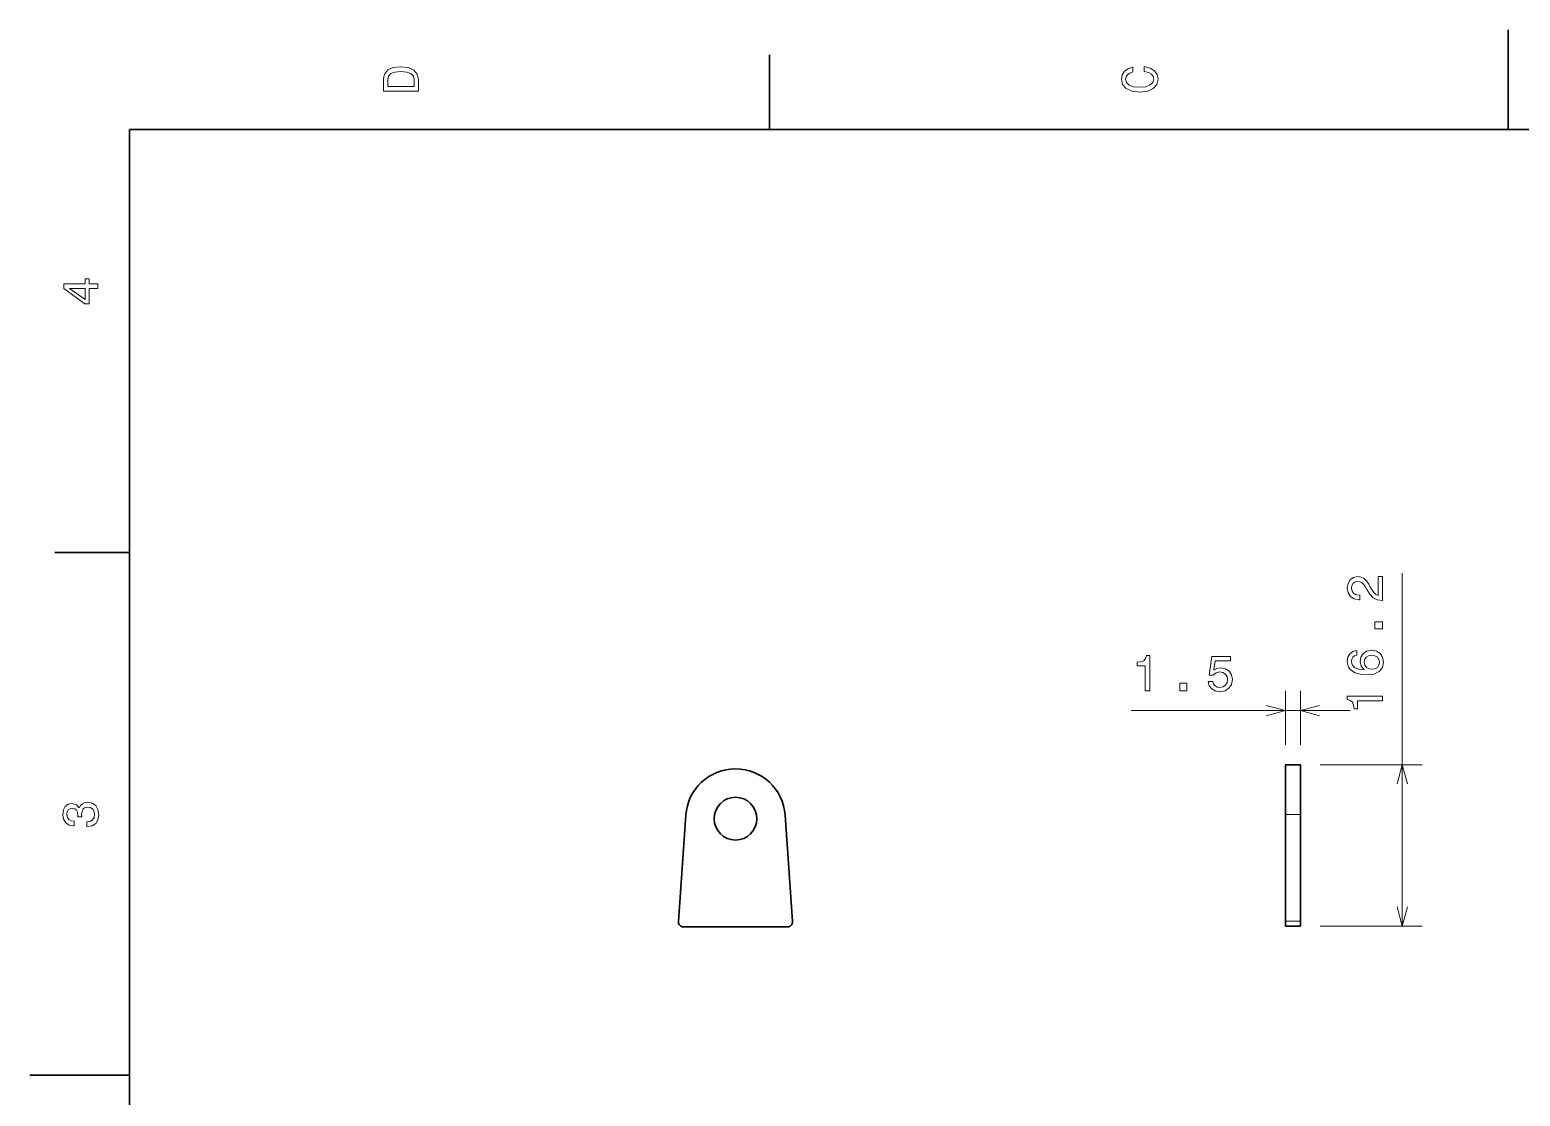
# Model space of a CAD drawing. Extents: x 0 to 297, y 0 to 210.
# Drawn here: x 0 to 149.7, y 102.9 to 210 of the extents above; entities that cross this region are included whole.
import ezdxf

# ---------------------------------------------------------------- set-up
doc = ezdxf.new("R2010")
doc.units = 0

msp = doc.modelspace()

# ---------------------------------------------------------------- linework, layer by layer
at = {"color": 7, "lineweight": 35, "ltscale": 0.25}
for p, q in [((148.5, 200), (148.5, 210)), ((10, 105), (0, 105))]:
    msp.add_line(p, q, dxfattribs=at)
at = {"color": 7, "lineweight": 35, "ltscale": 0.1875}
for p, q in [((74.300003, 200), (74.300003, 207.5)), ((10, 157.5), (2.5, 157.5))]:
    msp.add_line(p, q, dxfattribs=at)
at = {"color": 7, "lineweight": 35}
for p, q in [((287, 200), (10, 200)), ((10, 200), (10, 10))]:
    msp.add_line(p, q, dxfattribs=at)
at = {"color": 7, "lineweight": 13}
for p, q in [((137.86084, 119.989014), (137.86084, 155.431641)), ((110.61528, 141.625488), (132.623352, 141.625488))]:
    msp.add_line(p, q, dxfattribs=at)
at = {"color": 7, "lineweight": 13, "ltscale": 0.135948}
for p, q in [((126.123352, 138.187561), (126.123352, 143.625488)), ((127.623352, 138.187561), (127.623352, 143.625488))]:
    msp.add_line(p, q, dxfattribs=at)
at = {"color": 7, "lineweight": 35, "ltscale": 0.125}
for p, q in [((126.123352, 136.187561), (126.123352, 131.187561)), ((127.623352, 136.187561), (127.623352, 131.187561))]:
    msp.add_line(p, q, dxfattribs=at)
at = {"color": 7, "lineweight": 35, "ltscale": 0.0375}
for p, q in [((127.623352, 136.187561), (126.123352, 136.187561)), ((127.623352, 119.989014), (126.123352, 119.989014))]:
    msp.add_line(p, q, dxfattribs=at)
at = {"color": 7, "lineweight": 13, "ltscale": 0.255937}
for p, q in [((129.623352, 136.187561), (139.86084, 136.187561)), ((129.623352, 119.989014), (139.86084, 119.989014))]:
    msp.add_line(p, q, dxfattribs=at)
at = {"color": 7, "lineweight": 35, "ltscale": 0.267462}
for p, q in [((65.89122, 131.121277), (65.144928, 120.448853)), ((75.866859, 131.121277), (76.613152, 120.448853))]:
    msp.add_line(p, q, dxfattribs=at)
at = {"color": 7, "lineweight": 13, "ltscale": 0.0375}
for p, q in [((127.623352, 131.187561), (126.123352, 131.187561)), ((127.623352, 120.489014), (126.123352, 120.489014))]:
    msp.add_line(p, q, dxfattribs=at)
at = {"color": 7, "lineweight": 35, "ltscale": 0.267464}
for p, q in [((126.123352, 131.187561), (126.123352, 120.489014)), ((127.623352, 131.187561), (127.623352, 120.489014))]:
    msp.add_line(p, q, dxfattribs=at)
at = {"color": 7, "lineweight": 35, "ltscale": 0.261766}
msp.add_line((76.114365, 119.91394), (65.643707, 119.91394), dxfattribs=at)
at = {"color": 7, "lineweight": 35, "ltscale": 0.0125}
for p, q in [((126.123352, 120.489014), (126.123352, 119.989014)), ((127.623352, 120.489014), (127.623352, 119.989014))]:
    msp.add_line(p, q, dxfattribs=at)
at = {"color": 7, "lineweight": 13}
for points in [[(35.533215, 204.994965), (35.533215, 203.829971), (39.033215, 203.829971), (39.033215, 204.994965), (38.922264, 205.544678), (38.584366, 205.953171), (38.034657, 206.205338), (37.283215, 206.296112), (36.516644, 206.215424), (36.21405, 206.114563), (35.971977, 205.973343), (35.644165, 205.56485), (35.563473, 205.297562)], [(35.951801, 204.959656), (36.027451, 205.342941), (36.259438, 205.605194), (36.672985, 205.761536), (37.283215, 205.811966), (37.873272, 205.756485), (38.286816, 205.600143), (38.533936, 205.332855), (38.614628, 204.959656), (38.614628, 204.298996), (35.951801, 204.298996)], [(111.93206, 205.817017), (112.35569, 205.716141), (112.658287, 205.549713), (112.844887, 205.317734), (112.905403, 205.045395), (112.814629, 204.71759), (112.54229, 204.460388), (112.098488, 204.28891), (111.483215, 204.233429), (110.872986, 204.28891), (110.424141, 204.455338), (110.151802, 204.71254), (110.055984, 205.045395), (110.106415, 205.287476), (110.247627, 205.494247), (110.474571, 205.655624), (110.787247, 205.766571), (110.787247, 206.245682), (110.308144, 206.094391), (109.94503, 205.832138), (109.718086, 205.474075), (109.637398, 205.045395), (109.763474, 204.510818), (110.116501, 204.10231), (110.696472, 203.840057), (111.483215, 203.749283), (112.269958, 203.840057), (112.84993, 204.10231), (113.208, 204.510818), (113.329041, 205.045395), (113.233215, 205.51442), (112.965927, 205.892654), (112.527161, 206.159943), (111.93206, 206.301163)], [(6.833213, 184.02739), (6.833213, 184.481277), (5.965778, 184.481277), (5.965778, 184.98056), (5.56232, 184.98056), (5.56232, 184.481277), (3.408862, 184.481277), (3.408862, 184.022339), (5.521974, 182.489197), (5.965778, 182.489197), (5.965778, 184.02739)], [(5.56232, 182.912827), (3.993876, 184.02739), (5.56232, 184.02739)], [(135.86084, 152.683105), (135.86084, 155.088684), (135.427124, 155.088684), (135.427124, 153.187439), (135.190094, 153.293335), (134.993408, 153.474854), (134.635345, 154.034668), (134.484039, 154.332214), (134.267181, 154.6651), (134.015015, 154.9021), (133.717468, 155.038269), (133.379578, 155.088684), (132.955948, 155.002991), (132.623093, 154.76593), (132.41127, 154.402832), (132.335632, 153.933838), (132.421356, 153.449646), (132.658386, 153.081482), (133.036636, 152.844482), (133.535919, 152.763794), (133.606522, 152.763794), (133.606522, 153.222717), (133.566177, 153.222717), (133.223236, 153.268127), (132.971069, 153.404297), (132.809692, 153.621155), (132.754211, 153.908569), (132.804642, 154.201111), (132.930725, 154.417969), (133.127411, 154.559204), (133.374527, 154.609619), (133.606522, 154.57428), (133.803207, 154.478455), (133.97467, 154.317078), (134.125977, 154.095215), (134.287354, 153.797668), (134.600037, 153.303406), (134.932892, 152.955444), (135.336349, 152.748657), (135.845718, 152.683105)], [(135.86084, 149.829651), (135.86084, 150.525574), (135.109406, 150.525574), (135.109406, 149.829651)], [(112.042519, 143.625488), (112.50145, 143.625488), (112.50145, 147.150696), (112.158508, 147.150696), (112.067734, 146.843079), (111.886177, 146.636292), (111.608795, 146.515259), (111.22551, 146.474915), (111.22551, 146.116821), (112.042519, 146.116821)], [(118.354622, 144.53833), (118.465569, 144.124756), (118.712692, 143.802002), (119.075806, 143.600281), (119.53978, 143.524597), (120.049149, 143.615417), (120.447563, 143.862549), (120.699722, 144.25592), (120.79554, 144.760193), (120.709808, 145.229248), (120.467735, 145.597412), (120.089493, 145.834412), (119.600296, 145.920166), (119.222054, 145.859619), (118.92955, 145.693237), (119.070755, 146.636292), (120.603897, 146.636292), (120.603897, 147.049866), (118.732864, 147.049866), (118.455482, 145.193909), (118.85894, 145.193909), (119.151451, 145.430969), (119.524651, 145.516724), (119.847412, 145.461243), (120.094536, 145.299866), (120.250877, 145.052734), (120.306351, 144.734985), (120.250877, 144.417297), (120.089493, 144.170166), (119.842369, 144.013794), (119.524651, 143.958313), (119.257355, 143.993652), (119.050583, 144.109619), (118.899292, 144.291199), (118.823639, 144.53833)], [(133.303925, 147.651978), (132.895416, 147.556152), (132.592834, 147.334229), (132.401184, 146.991333), (132.335632, 146.547485), (132.370926, 146.249939), (132.466751, 145.992737), (132.623093, 145.765808), (132.844986, 145.574158), (133.122375, 145.422852), (133.460266, 145.31189), (133.858673, 145.241333), (134.307526, 145.22113), (135.023666, 145.301819), (135.543121, 145.54895), (135.855804, 145.947388), (135.9617, 146.492004), (135.870926, 146.981201), (135.633896, 147.354431), (135.260696, 147.596497), (134.786636, 147.682251), (134.307526, 147.596497), (133.939377, 147.364502), (133.707382, 147.006409), (133.626694, 146.562622), (133.727554, 146.083496), (134.015015, 145.725464), (133.460266, 145.801086), (133.061844, 145.962463), (132.824814, 146.209595), (132.744125, 146.552551), (132.78447, 146.804688), (132.890381, 146.996338), (133.066895, 147.122437), (133.303925, 147.187988)], [(134.791672, 147.193054), (135.109406, 147.137573), (135.351471, 146.996338), (135.512863, 146.769409), (135.563293, 146.487), (135.512863, 146.189453), (135.356522, 145.962463), (135.114441, 145.816223), (134.796722, 145.770874), (134.484039, 145.821289), (134.247009, 145.962463), (134.095718, 146.194458), (134.040237, 146.507141), (134.095718, 146.77948), (134.241974, 146.996338), (134.479004, 147.137573)], [(115.521332, 143.625488), (116.2173, 143.625488), (116.2173, 144.376953), (115.521332, 144.376953)], [(135.86084, 142.614807), (135.86084, 143.07373), (132.335632, 143.07373), (132.335632, 142.730774), (132.643265, 142.640015), (132.850037, 142.458435), (132.971069, 142.181091), (133.011414, 141.797791), (133.369492, 141.797791), (133.369492, 142.614807)], [(5.73379, 129.979111), (5.769093, 129.979111), (6.253242, 130.059799), (6.616354, 130.296829), (6.848343, 130.670029), (6.934078, 131.164276), (6.848343, 131.688766), (6.626441, 132.082138), (6.273415, 132.334305), (5.819525, 132.425079), (5.521974, 132.384735), (5.279899, 132.273788), (5.0933, 132.092224), (4.957133, 131.850143), (4.684798, 132.177963), (4.251081, 132.293961), (3.857709, 132.218307), (3.560158, 132.00145), (3.373559, 131.648422), (3.307997, 131.164276), (3.388689, 130.710388), (3.610591, 130.362396), (3.963617, 130.135452), (4.432637, 130.059799), (4.46794, 130.059799), (4.46794, 130.508652), (4.145173, 130.548996), (3.913184, 130.680115), (3.771974, 130.891937), (3.721542, 131.189484), (3.761888, 131.451736), (3.867795, 131.643372), (4.039265, 131.759369), (4.271254, 131.804764), (4.518372, 131.759369), (4.684798, 131.638336), (4.785663, 131.426514), (4.815922, 131.139053), (4.810879, 130.942368), (5.209294, 130.942368), (5.199208, 131.189484), (5.244596, 131.507217), (5.365634, 131.744247), (5.56232, 131.885452), (5.819525, 131.935883), (6.112032, 131.880417), (6.328891, 131.734161), (6.465058, 131.502167), (6.510447, 131.194534), (6.460014, 130.876801), (6.308718, 130.644821), (6.066643, 130.498566), (5.73379, 130.443085)]]:
    msp.add_lwpolyline(points, close=True, dxfattribs=at)
for points in [[(124.191498, 141.107849), (126.123352, 141.625488), (124.191498, 142.143127)], [(129.555206, 142.143127), (127.623352, 141.625488), (129.555206, 141.107849)], [(138.378479, 134.255737), (137.86084, 136.187561), (137.343201, 134.255737)], [(137.343201, 121.920898), (137.86084, 119.989014), (138.378479, 121.920898)]]:
    msp.add_lwpolyline(points, dxfattribs=at)
at = {"color": 7, "lineweight": 35}
msp.add_circle((70.879036, 130.772522), 2.15, dxfattribs=at)
for centre, radius, start, end in [((70.879036, 130.772522), 5, 4, 176), ((65.643707, 120.41394), 0.5, 176, 269.999997), ((76.114365, 120.41394), 0.5, 269.999997, 4)]:
    msp.add_arc(centre, radius, start, end, dxfattribs=at)

doc.saveas('drawing.dxf')
